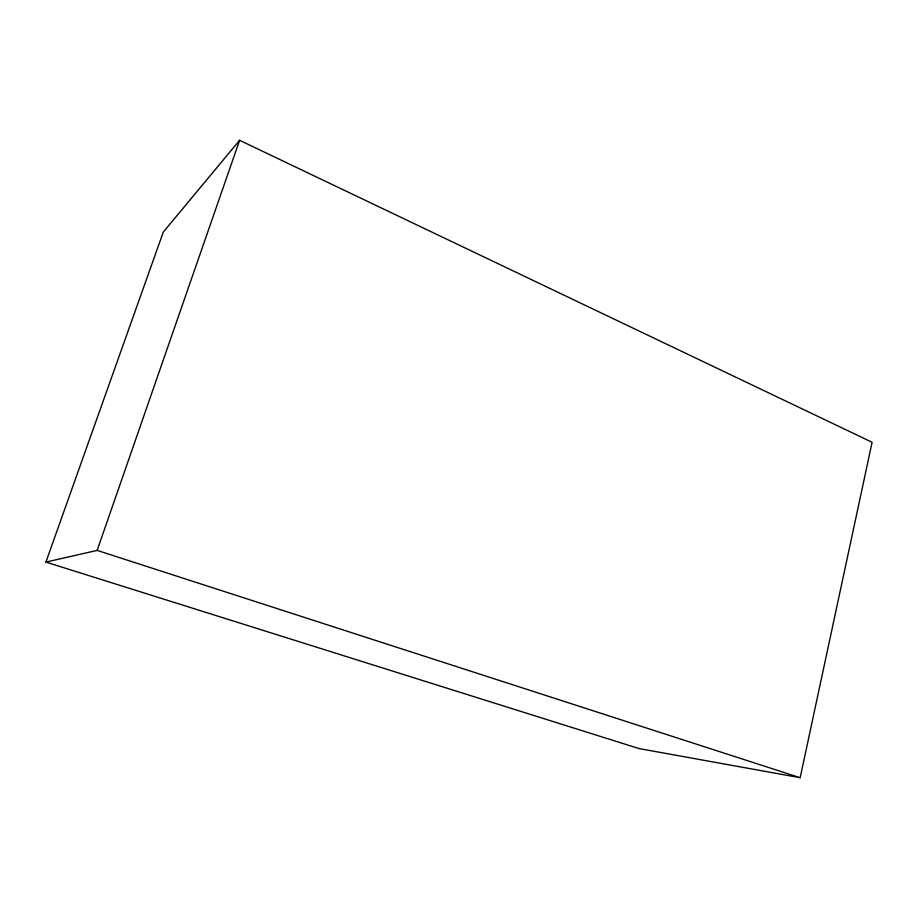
<?xml version="1.0" encoding="UTF-8"?>
<svg xmlns="http://www.w3.org/2000/svg" width="918" height="918" viewBox="0 0 918 918"><rect width="100%" height="100%" fill="white"/><g stroke="black" fill="none" stroke-linecap="round" stroke-linejoin="round"><path stroke-width="1.38" d="M800.163 777.707L872.1 442.269L239.609 140.293L163.289 232.082L45.9 562.091L639.18 748.606L800.163 777.707L97.147 550.398L45.9 562.091M97.147 550.398L239.609 140.293"/></g></svg>
